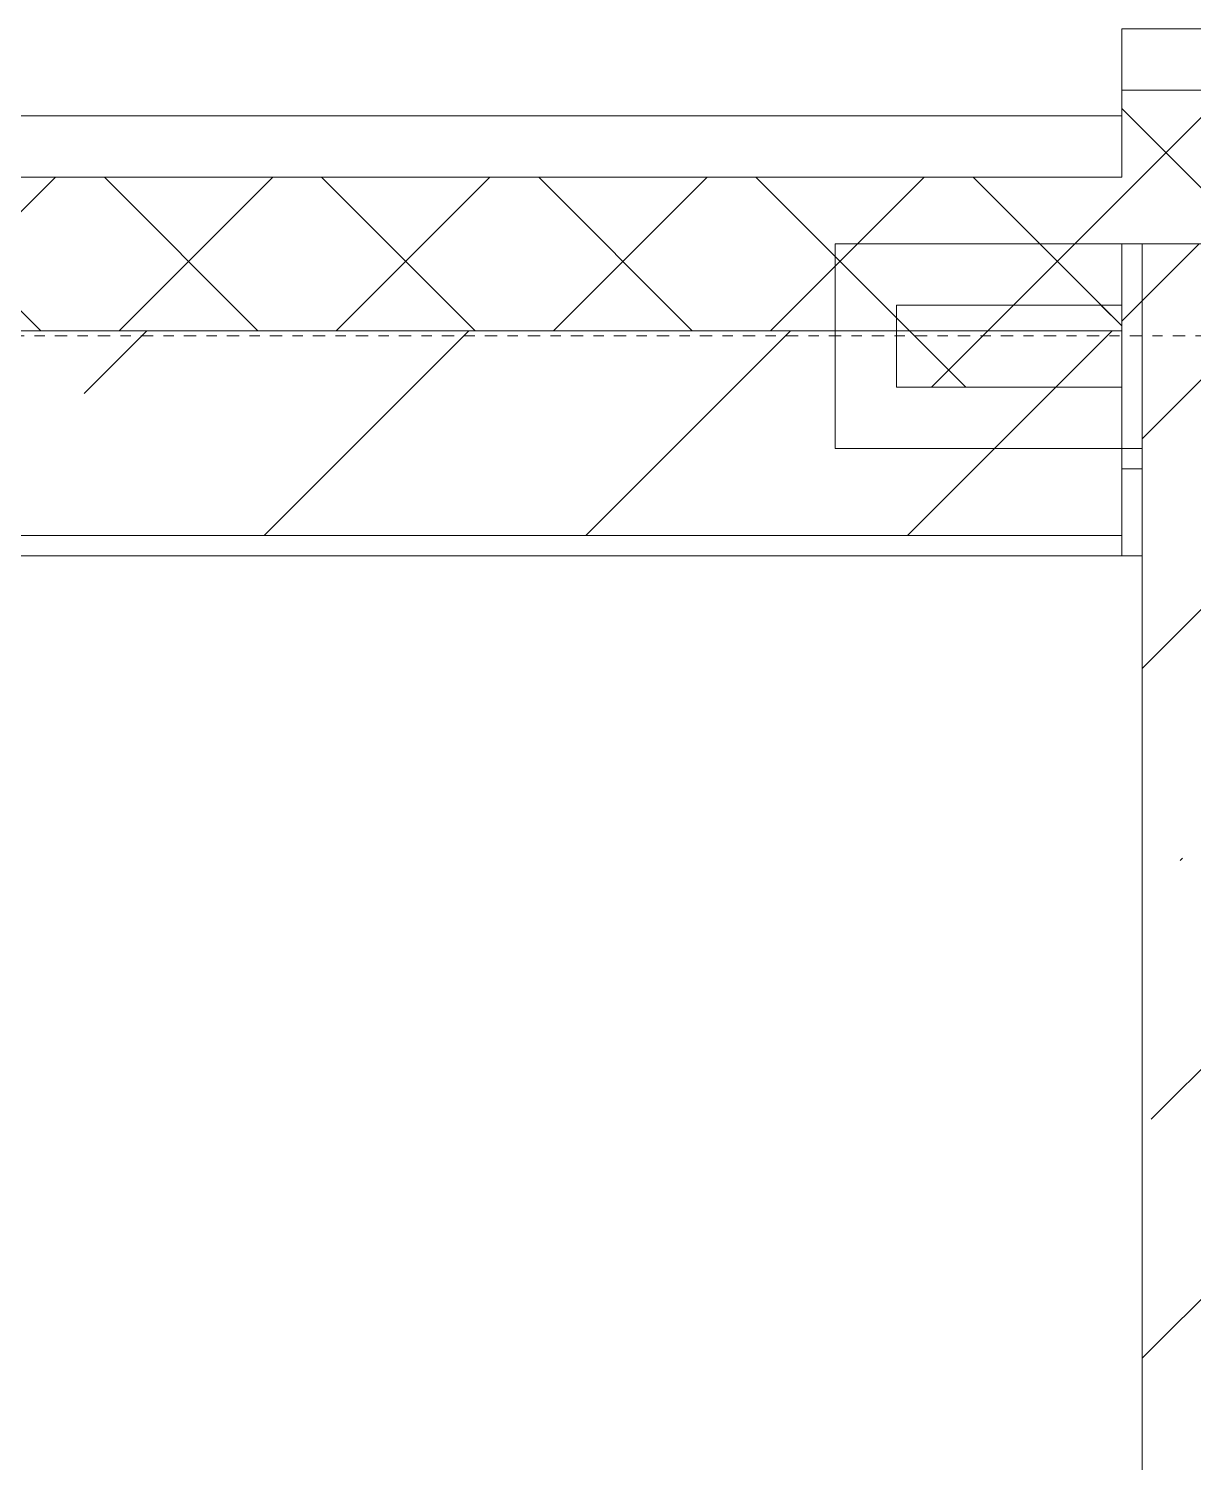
# Model space of a CAD drawing. Header units: millimetres. Extents: x -174154 to -170572, y -111302 to -109817.
# Drawn here: x -171613.74 to -171602.37, y -110491.14 to -110477.14 of the extents above; entities that cross this region are included whole.
import ezdxf

# ---------------------------------------------------------------- set-up
doc = ezdxf.new("R2010")
doc.units = ezdxf.units.MM
doc.linetypes.add('ACAD_ISO02W100', pattern=[15, 12, -3])
doc.linetypes.add('ADSK_Линия сетки', pattern=[21, 12, -3, 3, -3])
for name, color, linetype, lineweight in [('!Подложка', 252, 'ACAD_ISO02W100', 25), ('Оси', 7, 'Continuous', 9), ('Перекрытия', 7, 'Continuous', 18), ('Стены', 7, 'Continuous', 18), ('Стены разрез', 7, 'Continuous', 40), ('Стены штриховка', 7, 'Continuous', 18)]:
    doc.layers.add(name, color=color, linetype=linetype, lineweight=lineweight)
pattern_1 = [(45, (30280.00000000015, 12304.99999999978), (-106.0660171779821, 106.0660171779821), []), (135, (30280.00000000015, 12304.99999999978), (-106.0660171779821, -106.0660171779821), [])]
pattern_2 = [(45, (30280.00000000015, 12304.99999999978), (-314.3089642374204, 314.3089642374204), []), (45, (30594.30900000015, 12304.99999999978), (-314.3089642374204, 314.3089642374204), [555.625, -111.125, 3.353, -107.772])]

# ---------------------------------------------------------------- blocks, each defined once
blk = doc.blocks.new('A$C02fe7d8c')
at = {"layer": 'Стены разрез', "lineweight": 20, "true_color": 0x636466}
h = blk.add_hatch(dxfattribs=at)
h.set_pattern_fill('FP_1', color=251, style=0, pattern_type=2)
h.set_pattern_definition(pattern_1)
h.paths.add_polyline_path([(30330.00000000003, 14554.99999999978), (30480.00000000003, 14554.99999999978), (30480.00000000003, 14704.99999999978), (28545, 14704.99999999979), (28544.99999999999, 14684.99999999979), (28610.00000000003, 14684.99999999979), (28610.00000000003, 14554.99999999979), (30166.13383650445, 14554.99999999978)])
h.paths.add_polyline_path([(27161.58735565385, 14554.99999999979), (27250.00000000003, 14554.99999999979), (27250.00000000003, 14684.99999999979), (27315.00000000003, 14684.99999999979), (27315.00000000003, 14704.99999999979), (26083.90836418952, 14704.9999999998), (26083.90836418952, 14684.99999999979), (26148.90836418956, 14684.99999999979), (26148.90836418956, 14554.9999999998)])
h.paths.add_polyline_path([(24157.04087480325, 14554.9999999998), (24788.90836418955, 14554.9999999998), (24788.90836418955, 14684.9999999998), (24853.90836418956, 14684.9999999998), (24853.90836418956, 14704.9999999998), (21764.26775244312, 14704.99999999981), (21764.26775244312, 14684.99999999981), (21829.26775244314, 14684.99999999981), (21829.26775244314, 14554.99999999981)])
h.paths.add_polyline_path([(20639.26775244314, 14554.99999999981), (20639.26775244314, 14684.99999999981), (20704.26775244315, 14684.99999999981), (20704.26775244315, 14704.99999999981), (19564.26775244311, 14704.99999999982), (19564.26775244311, 14684.99999999981), (19629.26775244313, 14684.99999999981), (19629.26775244313, 14554.99999999982), (19650.22115352735, 14554.99999999982)])
h.paths.add_polyline_path([(18439.26775244314, 14554.99999999982), (18439.26775244314, 14684.99999999982), (18504.26775244315, 14684.99999999982), (18504.26775244315, 14704.99999999982), (14909.99999999997, 14704.99999999983), (14909.99999999997, 14554.99999999983), (18204.23009930448, 14554.99999999982)])
h = blk.add_hatch(dxfattribs=at)
h.set_pattern_fill('FP_1', color=251, style=0, pattern_type=2)
h.set_pattern_definition(pattern_1)
h.paths.add_polyline_path([(14909.99999999997, 14469.99999999983), (14909.99999999997, 14619.99999999983), (12059.99999999998, 14619.99999999984), (12059.99999999998, 14599.99999999984), (12125, 14599.99999999984), (12125, 14469.99999999984), (12138.85495140086, 14469.99999999984)])
h.paths.add_polyline_path([(10636.58171097556, 14469.99999999985), (10765, 14469.99999999985), (10765, 14599.99999999985), (10830.00000000001, 14599.99999999985), (10830.00000000001, 14619.99999999985), (9885.517458760292, 14619.99999999985), (9885.517458760292, 14599.99999999985), (9950.517458760314, 14599.99999999985), (9950.517458760314, 14469.99999999985)])
h.paths.add_polyline_path([(8590.517458760318, 14469.99999999985), (8590.517458760314, 14599.99999999985), (8655.517458760314, 14599.99999999985), (8655.517458760314, 14619.99999999985), (5809.999999999971, 14619.99999999986), (5809.999999999971, 14599.99999999986), (5874.999999999993, 14599.99999999986), (5874.999999999996, 14469.99999999986), (6129.761989699655, 14469.99999999986)])
h.paths.add_polyline_path([(4515, 14469.99999999986), (4514.999999999996, 14599.99999999987), (4579.999999999996, 14599.99999999987), (4579.999999999996, 14619.99999999987), (2714.999999999964, 14619.99999999987), (2714.999999999964, 14599.99999999987), (2779.999999999985, 14599.99999999987), (2779.999999999985, 14469.99999999987), (3125.215508849058, 14469.99999999987)])
h.paths.add_polyline_path([(1419.999999999993, 14469.99999999987), (1419.999999999993, 14599.99999999988), (1484.999999999989, 14599.99999999988), (1484.999999999989, 14619.99999999987), (59.99999999999272, 14619.99999999988), (59.99999999999272, 14469.99999999988), (209.9999999999854, 14469.99999999988)])
h = blk.add_hatch(dxfattribs=at)
h.set_pattern_fill('FP_2', color=251, style=0, pattern_type=2)
h.set_pattern_definition(pattern_2)
h.paths.add_polyline_path([(30330.00000000003, 14354.99999999978), (30330.00000000003, 14554.99999999978), (28610.00000000003, 14554.99999999979), (28610.00000000003, 14354.99999999979), (30166.13383650445, 14354.99999999978)])
h.paths.add_polyline_path([(26730.00000000002, 14354.99999999979), (27250.00000000003, 14354.99999999979), (27250.00000000003, 14554.99999999979), (26148.90836418956, 14554.9999999998), (26148.90836418956, 14354.99999999979), (26605.00000000002, 14354.99999999979)])
h.paths.add_polyline_path([(24788.90836418955, 14354.9999999998), (24788.90836418955, 14554.9999999998), (21829.26775244314, 14554.99999999981), (21829.26775244314, 14354.99999999981), (24205.00000000001, 14354.9999999998)])
h.paths.add_polyline_path([(20474.91701598818, 14354.99999999981), (20639.26775244314, 14354.99999999981), (20639.26775244314, 14554.99999999981), (19629.26775244313, 14554.99999999982), (19629.26775244313, 14354.99999999982)])
h.paths.add_polyline_path([(18204.23009930448, 14354.99999999982), (18439.26775244313, 14354.99999999982), (18439.26775244314, 14554.99999999982), (18204.23009930448, 14554.99999999982), (18204.23009930448, 14459.17824770647)])
h.paths.add_polyline_path([(18004.23009930448, 14354.99999999982), (18004.23009930448, 14554.99999999982), (14909.99999999997, 14554.99999999983), (14909.99999999997, 14354.99999999983), (14929.93549093289, 14354.99999999983), (14929.93549093289, 14469.99999999983), (15129.9354909329, 14469.99999999983), (15129.9354909329, 14354.99999999983), (15143.40143225145, 14354.99999999983)])
h = blk.add_hatch(dxfattribs=at)
h.set_pattern_fill('FP_4', color=251, style=0, pattern_type=2)
h.set_pattern_definition([(45, (30280.00000000015, 12304.99999999978), (84.1902546884139, 308.6966577151427), [396.875, -79.375, 3.353, -76.02199999999999])])
h.paths.add_polyline_path([(15129.93549093289, 8313.049192472563), (15129.9354909329, 14554.99999999983), (14929.93549093289, 14554.99999999983), (14929.93549093288, 8313.049192472563)])
h = blk.add_hatch(dxfattribs=at)
h.set_pattern_fill('FP_1', color=251, style=0, pattern_type=2)
h.set_pattern_definition(pattern_1)
h.paths.add_polyline_path([(14690.00012703507, 14414.99999999983), (14909.99999999997, 14414.99999999983), (14909.99999999997, 14494.99999999983), (14690.00012703507, 14494.99999999983), (14690.00012703507, 14459.17824770647)])
h = blk.add_hatch(dxfattribs=at)
h.set_pattern_fill('FP_2', color=251, style=0, pattern_type=2)
h.set_pattern_definition(pattern_2)
h.paths.add_polyline_path([(14392.26481203881, 14269.99999999983), (14909.99999999997, 14269.99999999983), (14909.99999999997, 14469.99999999983), (12125, 14469.99999999984), (12125, 14269.99999999984), (13641.12819182615, 14269.99999999984)])
h.paths.add_polyline_path([(10570, 14269.99999999984), (10765.00000000001, 14269.99999999984), (10765, 14469.99999999985), (9950.517458760314, 14469.99999999985), (9950.517458760325, 14269.99999999985), (10445, 14269.99999999984)])
h.paths.add_polyline_path([(8590.517458760318, 14269.99999999985), (8590.517458760318, 14469.99999999985), (5874.999999999996, 14469.99999999986), (5875.000000000004, 14269.99999999986), (6620, 14269.99999999986)])
h.paths.add_polyline_path([(3894.999999999993, 14269.99999999987), (4515, 14269.99999999987), (4515, 14469.99999999986), (2779.999999999985, 14469.99999999987), (2779.999999999993, 14269.99999999987), (3769.999999999985, 14269.99999999987)])
h.paths.add_polyline_path([(1419.999999999996, 14269.99999999987), (1419.999999999993, 14469.99999999987), (209.9999999999854, 14469.99999999988), (209.9999999999854, 14269.99999999988), (409.9999999999927, 14269.99999999988)])
at = {"layer": 'Оси', "linetype": 'ADSK_Линия сетки'}
blk.add_line((32780.00000000002, 14464.99999999977), (-1856.358330931344, 14464.99999999988), dxfattribs=at)
at = {"layer": 'Перекрытия', "color": 251, "lineweight": 20, "true_color": 0x636466}
blk.add_line((14929.93549093291, 14249.99999999979), (14909.99999999999, 14249.99999999979), dxfattribs=at)
at = {"layer": 'Стены', "color": 251, "lineweight": 20, "true_color": 0x636466}
for p, q in [((14909.99999999998, 14494.99999999983), (14909.99999999998, 14554.99999999983)), ((14929.93549093291, 14469.99999999983), (14929.93549093291, 14554.99999999983)), ((14909.99999999998, 14469.99999999983), (14909.99999999998, 14494.99999999983)), ((14909.99999999998, 14414.99999999983), (14909.99999999998, 14469.99999999983)), ((14909.99999999998, 14354.99999999983), (14909.99999999998, 14414.99999999983))]:
    blk.add_line(p, q, dxfattribs=at)
at = {"layer": 'Стены разрез', "color": 251, "lineweight": 20, "true_color": 0x636466}
for p, q in [((18504.26775244316, 14764.99999999981), (14909.99999999998, 14764.99999999983)), ((14909.99999999998, 14764.99999999983), (14909.99999999998, 14679.99999999983)), ((14909.99999999998, 14679.99999999983), (12060, 14679.99999999984)), ((14909.99999999998, 14554.99999999983), (14630.00012703508, 14554.99999999983)), ((14630.00012703508, 14554.99999999983), (14630.00012703508, 14354.99999999983)), ((14630.00012703508, 14354.99999999983), (14909.99999999998, 14354.99999999983)), ((14909.99999999998, 14249.99999999983), (14909.99999999998, 14334.99999999983)), ((14909.99999999998, 14334.99999999983), (14929.93549093291, 14334.99999999983)), ((14929.93549093291, 14334.99999999983), (14929.93549093291, 8889.999999999824)), ((12125.00000000003, 14249.99999999984), (14909.99999999998, 14249.99999999983))]:
    blk.add_line(p, q, dxfattribs=at)
at = {"layer": 'Стены штриховка', "color": 251, "lineweight": 20, "true_color": 0x636466}
for p, q in [((18504.26775244316, 14704.99999999981), (14909.99999999998, 14704.99999999983)), ((14909.99999999998, 14619.99999999983), (14909.99999999998, 14679.99999999983)), ((14909.99999999998, 14619.99999999983), (12060, 14619.99999999984)), ((14909.99999999998, 14469.99999999983), (14909.99999999998, 14554.99999999983)), ((18439.26775244316, 14554.99999999981), (14909.99999999998, 14554.99999999983)), ((14690.00012703508, 14494.99999999983), (14690.00012703508, 14414.99999999983)), ((14909.99999999998, 14494.99999999983), (14690.00012703508, 14494.99999999983)), ((14909.99999999998, 14469.99999999983), (12125.00000000003, 14469.99999999984)), ((14929.93549093291, 14334.99999999983), (14929.93549093291, 14469.99999999983)), ((14690.00012703508, 14414.99999999983), (14909.99999999998, 14414.99999999983)), ((14909.99999999998, 14334.99999999983), (14909.99999999998, 14354.99999999983)), ((14929.93549093291, 14354.99999999983), (14909.99999999998, 14354.99999999983)), ((14909.99999999998, 14269.99999999983), (12125.00000000003, 14269.99999999984))]:
    blk.add_line(p, q, dxfattribs=at)

msp = doc.modelspace()

# ---------------------------------------------------------------- block references
at = {"layer": '!Подложка', "ltscale": 20, "xscale": 0.01, "yscale": 0.01, "zscale": 0.01}
msp.add_blockref('A$C02fe7d8c', (-171752.1660630341, -110624.7877293258), dxfattribs=at)

doc.saveas('drawing.dxf')
